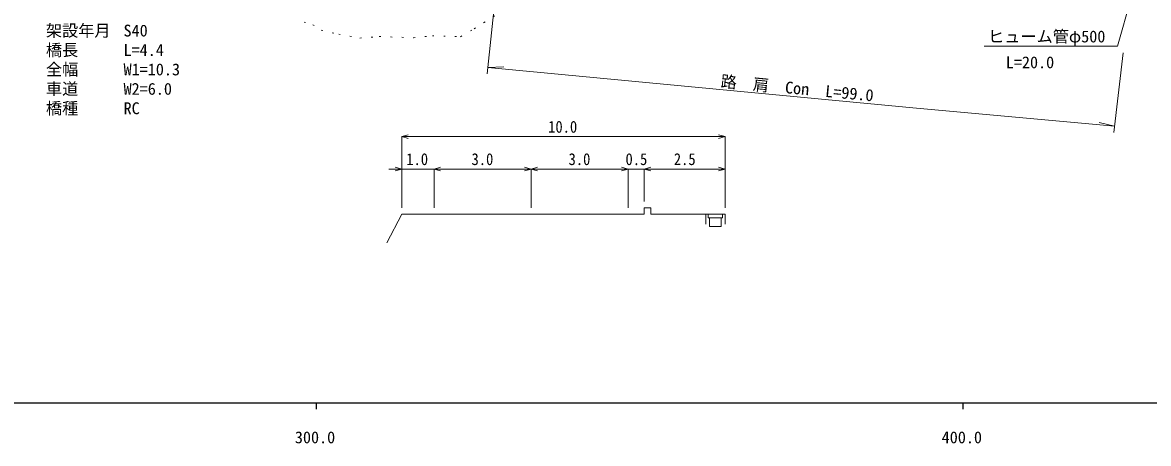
# Model space of a CAD drawing. Units: millimetres, scale not verified, with parts at other scales. Extents: x 40000 to 680000, y 20000 to 380000.
# Drawn here: x 322622 to 496699, y 198715 to 263751 of the extents above; entities that cross this region are included whole.
import ezdxf
from ezdxf.enums import TextEntityAlignment as Align

# ---------------------------------------------------------------- set-up
doc = ezdxf.new("R2010")
doc.units = ezdxf.units.MM
doc.header["$LTSCALE"] = 1000
doc.linetypes.add('DOTTED', pattern=[1.75, 0.25, -1.5])
for name, color, linetype, lineweight in [('M-BGD', 7, 'Continuous', 13), ('M-STR-HTXT', 7, 'Continuous', 13), ('M-TTL-BAND', 7, 'Continuous', 25)]:
    doc.layers.add(name, color=color, linetype=linetype, lineweight=lineweight)
doc.styles.add('ＭＳ ゴシック', font='')
doc.styles.get('ＭＳ ゴシック').set_extended_font_data('MS Gothic')

msp = doc.modelspace()

# ---------------------------------------------------------------- linework, layer by layer
at = {"layer": 'M-BGD'}
for p, q in [((428240, 234120), (428240, 232620)), ((431240, 234120), (431240, 232620))]:
    msp.add_line(p, q, dxfattribs=at)
at = {"layer": 'M-BGD', "linetype": 'DOTTED'}
msp.add_lwpolyline([(366153, 263806), (367512, 263418), (368808, 262558), (371510, 261937), (374777, 261343), (377781, 261580), (383081, 261407), (385985, 261686), (390349, 261559), (392431, 262785), (400433, 267819)], dxfattribs=at)
at = {"layer": 'M-BGD'}
for points in [[(378940, 229707), (381240, 234120), (418740, 234120), (418740, 235120), (419740, 235120), (419740, 234120), (431240, 234120)], [(428640, 234120), (428640, 233570), (430840, 233570), (430840, 234120)], [(428840, 233570), (428840, 232220), (430640, 232220), (430640, 233570)]]:
    msp.add_lwpolyline(points, dxfattribs=at)
at = {"layer": 'M-STR-HTXT'}
for p, q in [((498927, 284922), (491902, 260083)), ((396062, 271202), (394465, 255807)), ((491902, 260083), (471286, 260083)), ((492782, 259065), (491355, 246736)), ((394568, 256802), (397021, 256913)), ((491470, 247730), (489080, 248292)), ((381240, 246120), (382240, 246420)), ((381240, 235120), (381240, 246130)), ((381240, 246120), (431240, 246120)), ((381240, 246120), (382240, 245820)), ((431240, 246120), (430240, 246420)), ((431240, 246120), (430240, 245820)), ((431240, 235120), (431240, 246130)), ((381240, 241120), (379240, 241120)), ((381240, 241120), (380240, 241420)), ((381240, 241120), (380240, 240820)), ((381240, 241120), (386240, 241120)), ((386240, 241120), (387240, 241420)), ((386240, 241120), (387240, 241420)), ((386240, 235120), (386240, 241130)), ((386240, 241120), (388240, 241120)), ((386240, 241120), (387240, 240820)), ((386240, 241120), (401240, 241120)), ((386240, 241120), (387240, 240820)), ((401240, 241120), (400240, 241420)), ((401240, 241120), (400240, 240820)), ((401240, 241120), (402240, 241420)), ((401240, 235120), (401240, 241130)), ((401240, 241120), (416240, 241120)), ((401240, 241120), (402240, 240820)), ((416240, 241120), (414240, 241120)), ((416240, 241120), (415240, 241420)), ((416240, 241120), (415240, 241420)), ((416240, 241120), (415240, 240820)), ((416240, 241120), (415240, 240820)), ((416240, 235120), (416240, 241130)), ((416240, 241120), (418740, 241120)), ((418740, 241120), (419740, 241420)), ((418740, 241120), (419740, 241420)), ((418740, 236120), (418740, 241130)), ((418740, 241120), (420740, 241120)), ((418740, 241120), (419740, 240820)), ((418740, 241120), (431240, 241120)), ((418740, 241120), (419740, 240820)), ((431240, 241120), (430240, 241420)), ((431240, 241120), (430240, 240820))]:
    msp.add_line(p, q, dxfattribs=at)
msp.add_lwpolyline([(394568, 256802), (460845, 250530), (491470, 247730)], dxfattribs=at)
at = {"layer": 'M-TTL-BAND'}
for p, q in [((40000, 205000), (579000, 205000)), ((368000, 205000), (368000, 204000)), ((468000, 205000), (468000, 204000))]:
    msp.add_line(p, q, dxfattribs=at)

# ---------------------------------------------------------------- texts
at = {"layer": 'M-STR-HTXT', "style": 'ＭＳ ゴシック'}
for s, p in [('架設年月', (326240, 261034)), ('S40', (338240, 261039)), ('橋長', (326242, 258034)), ('L=4.4', (338242, 258039)), ('全幅', (326243, 255034)), ('W1=10.3', (338243, 255039)), ('車道', (326244, 252034)), ('W2=6.0', (338244, 252039)), ('橋種', (326245, 249034)), ('RC', (338245, 249039))]:
    msp.add_text(s, height=1833, rotation=0.023, dxfattribs=at).set_placement(p, align=Align.BOTTOM_LEFT)
msp.add_text('ヒューム管φ500', height=1833, dxfattribs=at).set_placement((490036, 260133), align=Align.BOTTOM_RIGHT)
msp.add_text('L=20.0', height=1833, dxfattribs=at).set_placement((474639, 256136), align=Align.BOTTOM_LEFT)
msp.add_text('路\u3000肩\u3000Con\u3000L=99.0', height=1833, rotation=354.594, dxfattribs=at).set_placement((442245, 252134), align=Align.BOTTOM_CENTER)
at = {"layer": 'M-STR-HTXT', "style": 'ＭＳ ゴシック', "width": 0.9}
for s, p in [('10.0', (406132, 247645)), ('1.0', (383636, 242645)), ('3.0', (393724, 242645)), ('3.0', (408724, 242645)), ('0.5', (417526, 242645)), ('2.5', (425001, 242645))]:
    msp.add_text(s, height=1833, dxfattribs=at).set_placement(p, align=Align.MIDDLE_CENTER)
at = {"layer": 'M-TTL-BAND', "style": 'ＭＳ ゴシック'}
for s, p in [('300.0', (367844, 198195)), ('400.0', (467844, 198195))]:
    msp.add_text(s, height=1833, dxfattribs=at).set_placement(p, align=Align.BOTTOM_CENTER)

doc.saveas('drawing.dxf')
